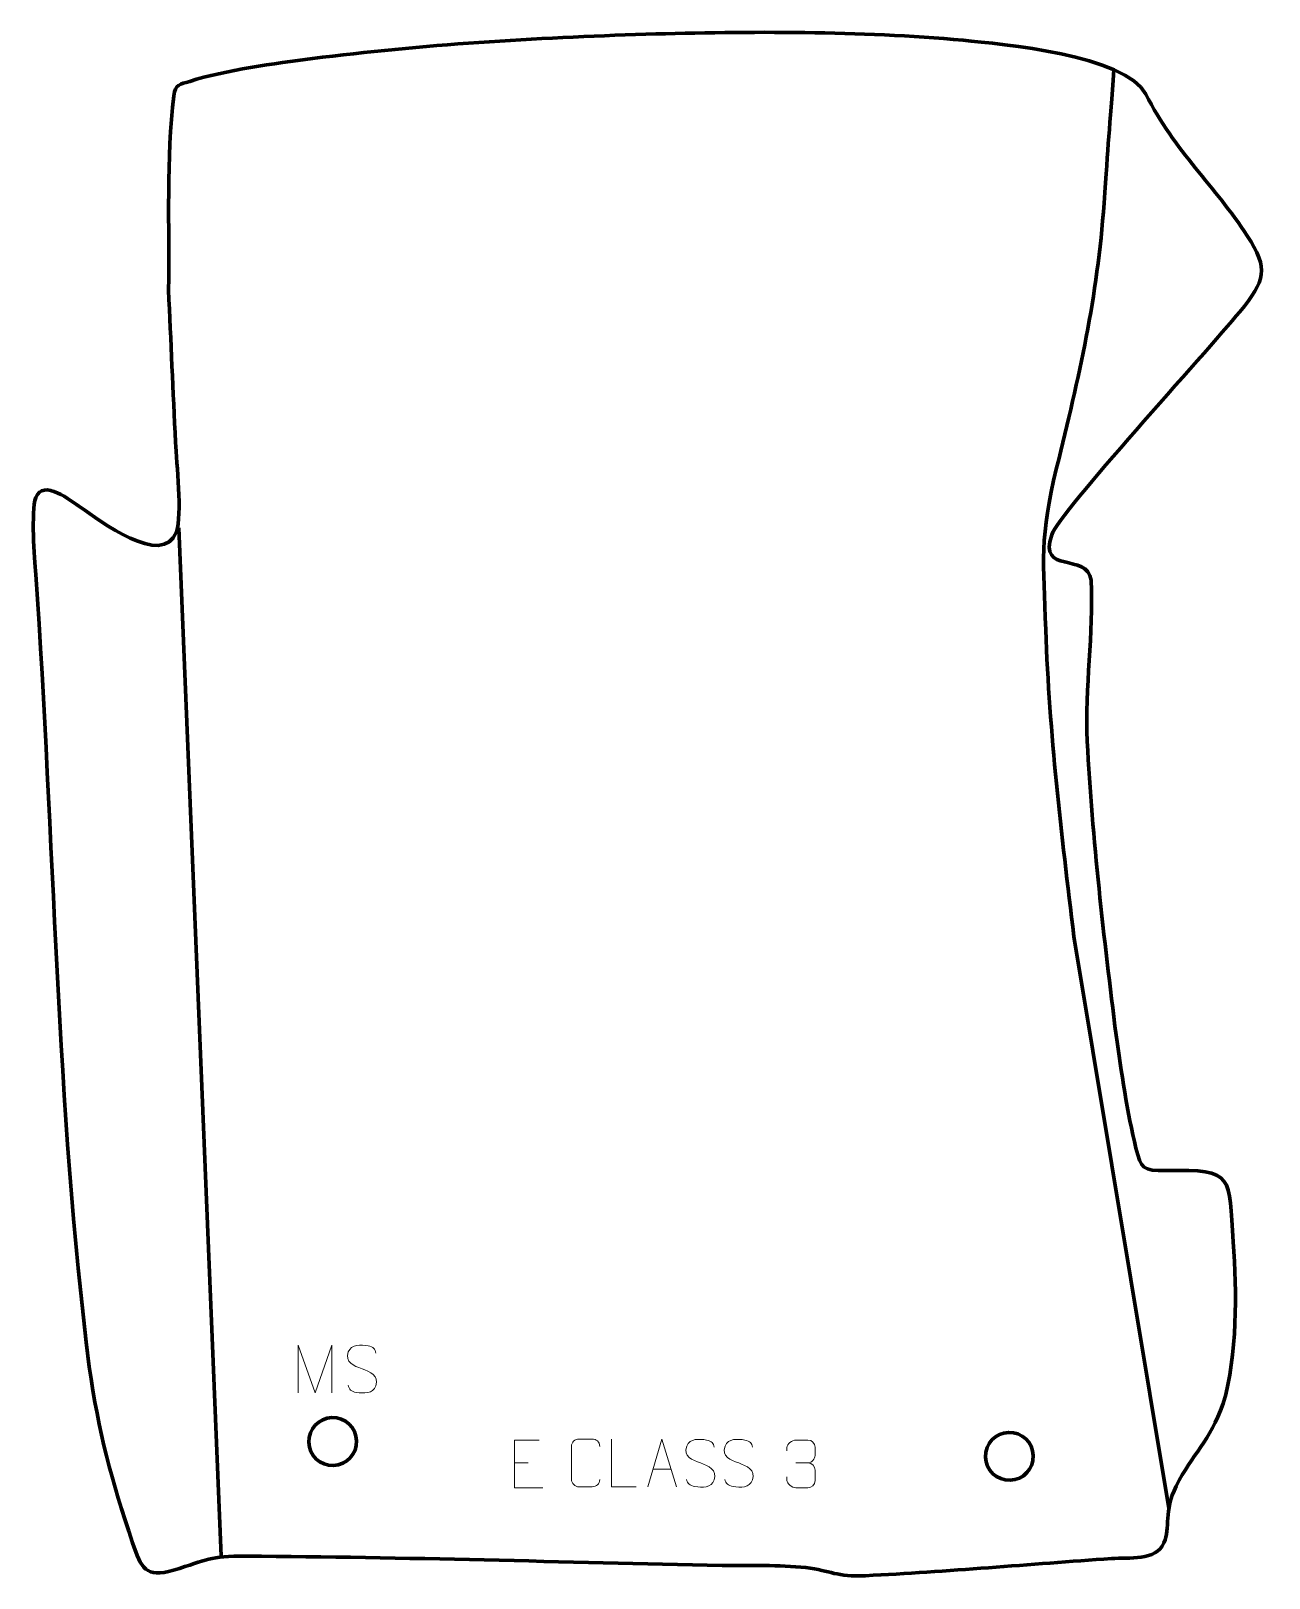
# Model space of a CAD drawing. Header units: millimetres. Extents: x 1035 to 1682, y 45 to 853.
import ezdxf

# ---------------------------------------------------------------- set-up
doc = ezdxf.new("R2010")
doc.units = ezdxf.units.MM
doc.header["$MEASUREMENT"] = 0
doc.layers.add('layer 2', color=7, linetype='Continuous')
doc.layers.add('layer 3', color=7, linetype='Continuous')

msp = doc.modelspace()

# ---------------------------------------------------------------- linework, layer by layer
at = {"layer": 'layer 2', "color": 140, "lineweight": 158}
msp.add_open_spline([(1629.801, 81.4942), (1629.801, 81.4942), (1580.1363, 380.2872), (1580.1363, 380.2872), (1580.1363, 380.2872), (1573.6542, 434.3128), (1567.3216, 485.979), (1565.4801, 540.5159), (1565.4801, 540.5159), (1564.22, 576.3115), (1562.1615, 589.0585), (1571.1356, 625.1158), (1571.1356, 625.1158), (1583.0008, 673.1503), (1592.4156, 713.8276), (1595.9346, 763.5665), (1595.9346, 763.5665), (1598.0987, 794.1558), (1598.6708, 802.632), (1601.117, 833.2001)], degree=3, knots=[0, 0, 0, 0, 0.16666667, 0.16666667, 0.16666667, 0.16666667, 0.33333333, 0.33333333, 0.33333333, 0.33333333, 0.5, 0.5, 0.5, 0.5, 0.66666667, 0.66666667, 0.66666667, 0.66666667, 1, 1, 1, 1], dxfattribs=at)
msp.add_open_spline([(1112.3589, 593.9029), (1112.3589, 593.9029), (1134.477, 56.4344), (1134.477, 56.4344)], degree=3, dxfattribs=at)
at = {"layer": 'layer 2', "color": 250, "lineweight": 9}
for points, knots in [([(1174.7355, 141.7802), (1174.7355, 141.7802), (1174.7355, 166.7381), (1174.7355, 166.7381), (1174.7355, 166.7381), (1174.7355, 166.7381), (1183.6606, 141.7802), (1183.6606, 141.7802), (1183.6606, 141.7802), (1183.6606, 141.7802), (1192.4205, 166.7376), (1192.4205, 166.7376), (1192.4205, 166.7376), (1192.4205, 166.7376), (1192.4205, 141.7802), (1192.4205, 141.7802)], [0, 0, 0, 0, 0.2, 0.2, 0.2, 0.2, 0.4, 0.4, 0.4, 0.4, 0.6, 0.6, 0.6, 0.6, 1, 1, 1, 1]), ([(1208.1277, 154.4301), (1203.8794, 155.9005), (1198.9713, 157.6963), (1200.9764, 163.2166), (1200.9764, 163.2166), (1202.4799, 167.3565), (1207.6935, 166.968), (1211.2971, 166.3669), (1211.2971, 166.3669), (1214.1577, 165.8897), (1215.0224, 164.6765), (1215.333, 162.5924)], [0, 0, 0, 0, 0.25, 0.25, 0.25, 0.25, 0.5, 0.5, 0.5, 0.5, 1, 1, 1, 1]), ([(1208.1277, 154.43), (1212.1463, 152.7833), (1217.1758, 150.895), (1215.3418, 145.5347), (1215.3418, 145.5347), (1213.882, 141.2683), (1208.9712, 141.525), (1205.2451, 142.0797), (1205.2451, 142.0797), (1202.4951, 142.4895), (1201.2742, 143.703), (1200.8962, 145.8152)], [0, 0, 0, 0, 0.25, 0.25, 0.25, 0.25, 0.5, 0.5, 0.5, 0.5, 1, 1, 1, 1]), ([(1300.7103, 117.1111), (1300.7103, 117.1111), (1287.8364, 117.1111), (1287.8364, 117.1111), (1287.8364, 117.1111), (1287.8364, 117.1111), (1287.8364, 92.1575), (1287.8364, 92.1575), (1287.8364, 92.1575), (1287.8364, 92.1575), (1302.7022, 92.1575), (1302.7022, 92.1575)], [0, 0, 0, 0, 0.25, 0.25, 0.25, 0.25, 0.5, 0.5, 0.5, 0.5, 1, 1, 1, 1]), ([(1332.4275, 96.5724), (1332.2877, 94.249), (1330.6105, 92.7694), (1328.4628, 92.7586), (1328.4628, 92.7586), (1326.1309, 92.759), (1323.799, 92.759), (1321.4675, 92.7586), (1321.4675, 92.7586), (1319.5425, 92.6532), (1317.5704, 94.5377), (1317.5816, 96.555), (1317.5816, 96.555), (1317.582, 102.3251), (1317.582, 108.0948), (1317.5816, 113.8641), (1317.5816, 113.8641), (1317.5858, 116.0022), (1319.3325, 117.7214), (1321.4849, 117.7079), (1321.4849, 117.7079), (1323.8106, 117.7079), (1326.1367, 117.7079), (1328.4628, 117.7079), (1328.4628, 117.7079), (1330.4094, 117.7434), (1332.4008, 116.2519), (1332.4275, 113.8143)], [0, 0, 0, 0, 0.125, 0.125, 0.125, 0.125, 0.25, 0.25, 0.25, 0.25, 0.375, 0.375, 0.375, 0.375, 0.5, 0.5, 0.5, 0.5, 0.625, 0.625, 0.625, 0.625, 0.75, 0.75, 0.75, 0.75, 1, 1, 1, 1]), ([(1351.4791, 92.7546), (1351.4791, 92.7546), (1338.53, 92.7546), (1338.53, 92.7546), (1338.53, 92.7546), (1338.53, 92.7546), (1338.53, 117.7082), (1338.53, 117.7082)], [0, 0, 0, 0, 0.33333333, 0.33333333, 0.33333333, 0.33333333, 1, 1, 1, 1]), ([(1357.534, 92.7547), (1357.534, 92.7547), (1364.905, 117.7082), (1364.905, 117.7082), (1364.905, 117.7082), (1364.905, 117.7082), (1372.4749, 92.7547), (1372.4749, 92.7547)], [0, 0, 0, 0, 0.33333333, 0.33333333, 0.33333333, 0.33333333, 1, 1, 1, 1]), ([(1385.0045, 105.2314), (1380.7562, 106.7018), (1375.8481, 108.4976), (1377.8532, 114.0179), (1377.8532, 114.0179), (1379.3567, 118.1578), (1384.5703, 117.7693), (1388.1739, 117.1682), (1388.1739, 117.1682), (1391.0345, 116.691), (1391.8992, 115.4778), (1392.2098, 113.3937)], [0, 0, 0, 0, 0.25, 0.25, 0.25, 0.25, 0.5, 0.5, 0.5, 0.5, 1, 1, 1, 1]), ([(1405.0045, 105.2314), (1400.7562, 106.7018), (1395.8481, 108.4976), (1397.8532, 114.0179), (1397.8532, 114.0179), (1399.3567, 118.1578), (1404.5703, 117.7693), (1408.1739, 117.1682), (1408.1739, 117.1682), (1411.0345, 116.691), (1411.8992, 115.4778), (1412.2098, 113.3937)], [0, 0, 0, 0, 0.25, 0.25, 0.25, 0.25, 0.5, 0.5, 0.5, 0.5, 1, 1, 1, 1]), ([(1430.1966, 111.4765), (1430.1966, 111.4765), (1430.1966, 113.3337), (1430.1966, 113.3337), (1430.1966, 113.3337), (1430.1823, 115.0756), (1432.8468, 117.1937), (1434.9059, 117.171), (1434.9059, 117.171), (1436.97, 117.171), (1439.034, 117.171), (1441.0977, 117.171), (1441.0977, 117.171), (1443.2922, 117.1798), (1444.8905, 115.333), (1444.9349, 113.4209), (1444.9349, 113.4209), (1444.9345, 111.9858), (1444.9345, 110.5507), (1444.9349, 109.1152), (1444.9349, 109.1152), (1444.8863, 107.4617), (1443.2837, 105.2317), (1441.0854, 105.2417), (1441.0854, 105.2417), (1443.2891, 105.2305), (1444.8971, 103.4273), (1444.9511, 101.3678), (1444.9511, 101.3678), (1444.9507, 99.5831), (1444.9507, 97.7984), (1444.9511, 96.0133), (1444.9511, 96.0133), (1444.9612, 93.9519), (1442.9063, 92.1888), (1441.0854, 92.1969), (1441.0854, 92.1969), (1439.0201, 92.1972), (1436.9549, 92.1972), (1434.8893, 92.1969), (1434.8893, 92.1969), (1432.7207, 92.2084), (1430.1897, 94.6086), (1430.1711, 96.0704), (1430.1711, 96.0704), (1430.1711, 96.0704), (1430.1711, 97.979), (1430.1711, 97.979)], [0, 0, 0, 0, 0.07692308, 0.07692308, 0.07692308, 0.07692308, 0.15384615, 0.15384615, 0.15384615, 0.15384615, 0.23076923, 0.23076923, 0.23076923, 0.23076923, 0.30769231, 0.30769231, 0.30769231, 0.30769231, 0.38461538, 0.38461538, 0.38461538, 0.38461538, 0.46153846, 0.46153846, 0.46153846, 0.46153846, 0.53846154, 0.53846154, 0.53846154, 0.53846154, 0.61538462, 0.61538462, 0.61538462, 0.61538462, 0.69230769, 0.69230769, 0.69230769, 0.69230769, 0.76923077, 0.76923077, 0.76923077, 0.76923077, 0.84615385, 0.84615385, 0.84615385, 0.84615385, 1, 1, 1, 1]), ([(1385.0045, 105.2313), (1389.0231, 103.5846), (1394.0526, 101.6963), (1392.2186, 96.336), (1392.2186, 96.336), (1390.7588, 92.0696), (1385.848, 92.3263), (1382.1219, 92.881), (1382.1219, 92.881), (1379.3719, 93.2908), (1378.151, 94.5043), (1377.773, 96.6165)], [0, 0, 0, 0, 0.25, 0.25, 0.25, 0.25, 0.5, 0.5, 0.5, 0.5, 1, 1, 1, 1]), ([(1405.0045, 105.2313), (1409.0231, 103.5846), (1414.0526, 101.6963), (1412.2186, 96.336), (1412.2186, 96.336), (1410.7588, 92.0696), (1405.848, 92.3263), (1402.1219, 92.881), (1402.1219, 92.881), (1399.3719, 93.2908), (1398.151, 94.5043), (1397.773, 96.6165)], [0, 0, 0, 0, 0.25, 0.25, 0.25, 0.25, 0.5, 0.5, 0.5, 0.5, 1, 1, 1, 1])]:
    msp.add_open_spline(points, degree=3, knots=knots, dxfattribs=at)
at = {"layer": 'layer 2', "color": 142, "lineweight": 200}
for points in [[(1193.207, 103.8783), (1186.3069, 103.6614), (1180.5374, 109.0794), (1180.3205, 115.9795), (1180.3205, 115.9795), (1180.1037, 122.8796), (1185.5216, 128.6491), (1192.4217, 128.8659), (1192.4217, 128.8659), (1199.3219, 129.0828), (1205.0914, 123.6649), (1205.3082, 116.7647), (1205.3082, 116.7647), (1205.5251, 109.8646), (1200.1072, 104.0951), (1193.207, 103.8783)], [(1546.8418, 96.197), (1539.9416, 95.9802), (1534.1722, 101.3981), (1533.9553, 108.2982), (1533.9553, 108.2982), (1533.7385, 115.1983), (1539.1564, 120.9679), (1546.0565, 121.1847), (1546.0565, 121.1847), (1552.9567, 121.4016), (1558.7261, 115.9836), (1558.943, 109.0835), (1558.943, 109.0835), (1559.1598, 102.1834), (1553.7419, 96.4139), (1546.8418, 96.197)]]:
    msp.add_open_spline(points, degree=3, knots=[0, 0, 0, 0, 0.2, 0.2, 0.2, 0.2, 0.4, 0.4, 0.4, 0.4, 0.6, 0.6, 0.6, 0.6, 1, 1, 1, 1], dxfattribs=at)
at = {"layer": 'layer 2', "color": 250, "lineweight": 9}
for points in [[(1287.8364, 105.2314), (1287.8364, 105.2314), (1295.0045, 105.2314), (1295.0045, 105.2314)], [(1434.9063, 105.2313), (1434.9063, 105.2313), (1441.1027, 105.2313), (1441.1027, 105.2313)], [(1360.2566, 102.0041), (1360.2566, 102.0041), (1369.7523, 102.0041), (1369.7523, 102.0041)]]:
    msp.add_open_spline(points, degree=3, dxfattribs=at)
at = {"layer": 'layer 3', "color": 242, "lineweight": 158}
msp.add_open_spline([(1617.787, 820.4627), (1632.8138, 790.543), (1654.1493, 772.0991), (1670.7906, 746.4818), (1670.7906, 746.4818), (1682.1665, 728.7199), (1680.2789, 723.3538), (1666.8682, 706.7581), (1666.8682, 706.7581), (1649.1307, 685.0932), (1572.9148, 602.4239), (1568.578, 590.1504), (1568.578, 590.1504), (1561.1806, 569.2156), (1587.2161, 581.2236), (1589.1216, 566.4518), (1589.1216, 566.4518), (1590.607, 538.2388), (1585.7772, 510.8817), (1587.1687, 482.2173), (1587.1687, 482.2173), (1589.785, 431.1453), (1595.8775, 379.4881), (1602.2269, 328.7337), (1602.2269, 328.7337), (1604.8813, 309.9727), (1608.0957, 287.9092), (1612.5895, 269.7051), (1612.5895, 269.7051), (1615.1994, 259.1323), (1616.0235, 257.7949), (1628.3686, 257.9498), (1628.3686, 257.9498), (1664.7485, 258.8811), (1660.8509, 254.7595), (1663.4061, 220.7106), (1663.4061, 220.7106), (1665.3217, 194.2978), (1665.7134, 161.6947), (1658.1663, 136.1852), (1658.1663, 136.1852), (1651.245, 116.5179), (1642.075, 109.8422), (1633.6383, 93.1167), (1633.6383, 93.1167), (1626.8795, 79.7177), (1630.7835, 71.5137), (1627.2513, 63.4344), (1627.2513, 63.4344), (1623.049, 53.8229), (1608.8305, 55.8403), (1599.8545, 55.2283), (1599.8545, 55.2283), (1557.1645, 52.2998), (1513.936, 48.4291), (1471.277, 46.2852), (1471.277, 46.2852), (1455.9172, 45.5134), (1453.3549, 48.9396), (1440.0129, 50.4882), (1440.0129, 50.4882), (1426.2161, 52.0897), (1410.3297, 51.4476), (1396.2823, 51.6855), (1396.2823, 51.6855), (1313.5571, 53.2993), (1230.5197, 56.0301), (1147.8152, 56.4684), (1147.8152, 56.4684), (1127.899, 56.5738), (1127.703, 54.6806), (1109.5381, 49.1127), (1109.5381, 49.1127), (1095.1454, 45.0535), (1092.7407, 50.0973), (1088.2411, 63.4199), (1088.2411, 63.4199), (1077.2827, 96.2378), (1070.4753, 121.0406), (1065.5632, 155.4717), (1065.5632, 155.4717), (1048.2557, 292.4825), (1047.3986, 431.7287), (1037.587, 569.5197), (1037.587, 569.5197), (1036.968, 578.213), (1035.1095, 602.1449), (1037.6006, 609.7021), (1037.6006, 609.7021), (1041.553, 619.6405), (1055.8602, 608.0529), (1061.2544, 604.4075), (1061.2544, 604.4075), (1070.4799, 598.1236), (1104.1018, 572.344), (1111.0976, 591.8314), (1111.0976, 591.8314), (1114.3478, 600.8851), (1111.1446, 627.5263), (1110.6455, 638.4964), (1110.6455, 638.4964), (1109.4385, 665.0265), (1108.218, 691.5562), (1107.0043, 718.0859), (1107.0043, 718.0859), (1107.6118, 751.1193), (1105.7205, 787.0643), (1109.8053, 819.6493), (1109.8053, 819.6493), (1110.5462, 825.5598), (1112.9342, 825.5444), (1118.0699, 827.152), (1118.0699, 827.152), (1136.8293, 833.0243), (1162.6605, 836.5407), (1182.2164, 839.0416), (1182.2164, 839.0416), (1239.2087, 846.3298), (1299.0953, 850.0202), (1356.5157, 851.75), (1356.5157, 851.75), (1410.7006, 853.3823), (1468.2944, 853.4844), (1522.2765, 848.5978), (1522.2765, 848.5978), (1542.2271, 846.7919), (1607.2554, 840.7239), (1617.787, 820.4627)], degree=3, knots=[0, 0, 0, 0, 0.03030303, 0.03030303, 0.03030303, 0.03030303, 0.06060606, 0.06060606, 0.06060606, 0.06060606, 0.09090909, 0.09090909, 0.09090909, 0.09090909, 0.12121212, 0.12121212, 0.12121212, 0.12121212, 0.15151515, 0.15151515, 0.15151515, 0.15151515, 0.18181818, 0.18181818, 0.18181818, 0.18181818, 0.21212121, 0.21212121, 0.21212121, 0.21212121, 0.24242424, 0.24242424, 0.24242424, 0.24242424, 0.27272727, 0.27272727, 0.27272727, 0.27272727, 0.3030303, 0.3030303, 0.3030303, 0.3030303, 0.33333333, 0.33333333, 0.33333333, 0.33333333, 0.36363636, 0.36363636, 0.36363636, 0.36363636, 0.39393939, 0.39393939, 0.39393939, 0.39393939, 0.42424242, 0.42424242, 0.42424242, 0.42424242, 0.45454545, 0.45454545, 0.45454545, 0.45454545, 0.48484848, 0.48484848, 0.48484848, 0.48484848, 0.51515152, 0.51515152, 0.51515152, 0.51515152, 0.54545455, 0.54545455, 0.54545455, 0.54545455, 0.57575758, 0.57575758, 0.57575758, 0.57575758, 0.60606061, 0.60606061, 0.60606061, 0.60606061, 0.63636364, 0.63636364, 0.63636364, 0.63636364, 0.66666667, 0.66666667, 0.66666667, 0.66666667, 0.6969697, 0.6969697, 0.6969697, 0.6969697, 0.72727273, 0.72727273, 0.72727273, 0.72727273, 0.75757576, 0.75757576, 0.75757576, 0.75757576, 0.78787879, 0.78787879, 0.78787879, 0.78787879, 0.81818182, 0.81818182, 0.81818182, 0.81818182, 0.84848485, 0.84848485, 0.84848485, 0.84848485, 0.87878788, 0.87878788, 0.87878788, 0.87878788, 0.90909091, 0.90909091, 0.90909091, 0.90909091, 0.93939394, 0.93939394, 0.93939394, 0.93939394, 1, 1, 1, 1], dxfattribs=at)

doc.saveas('drawing.dxf')
